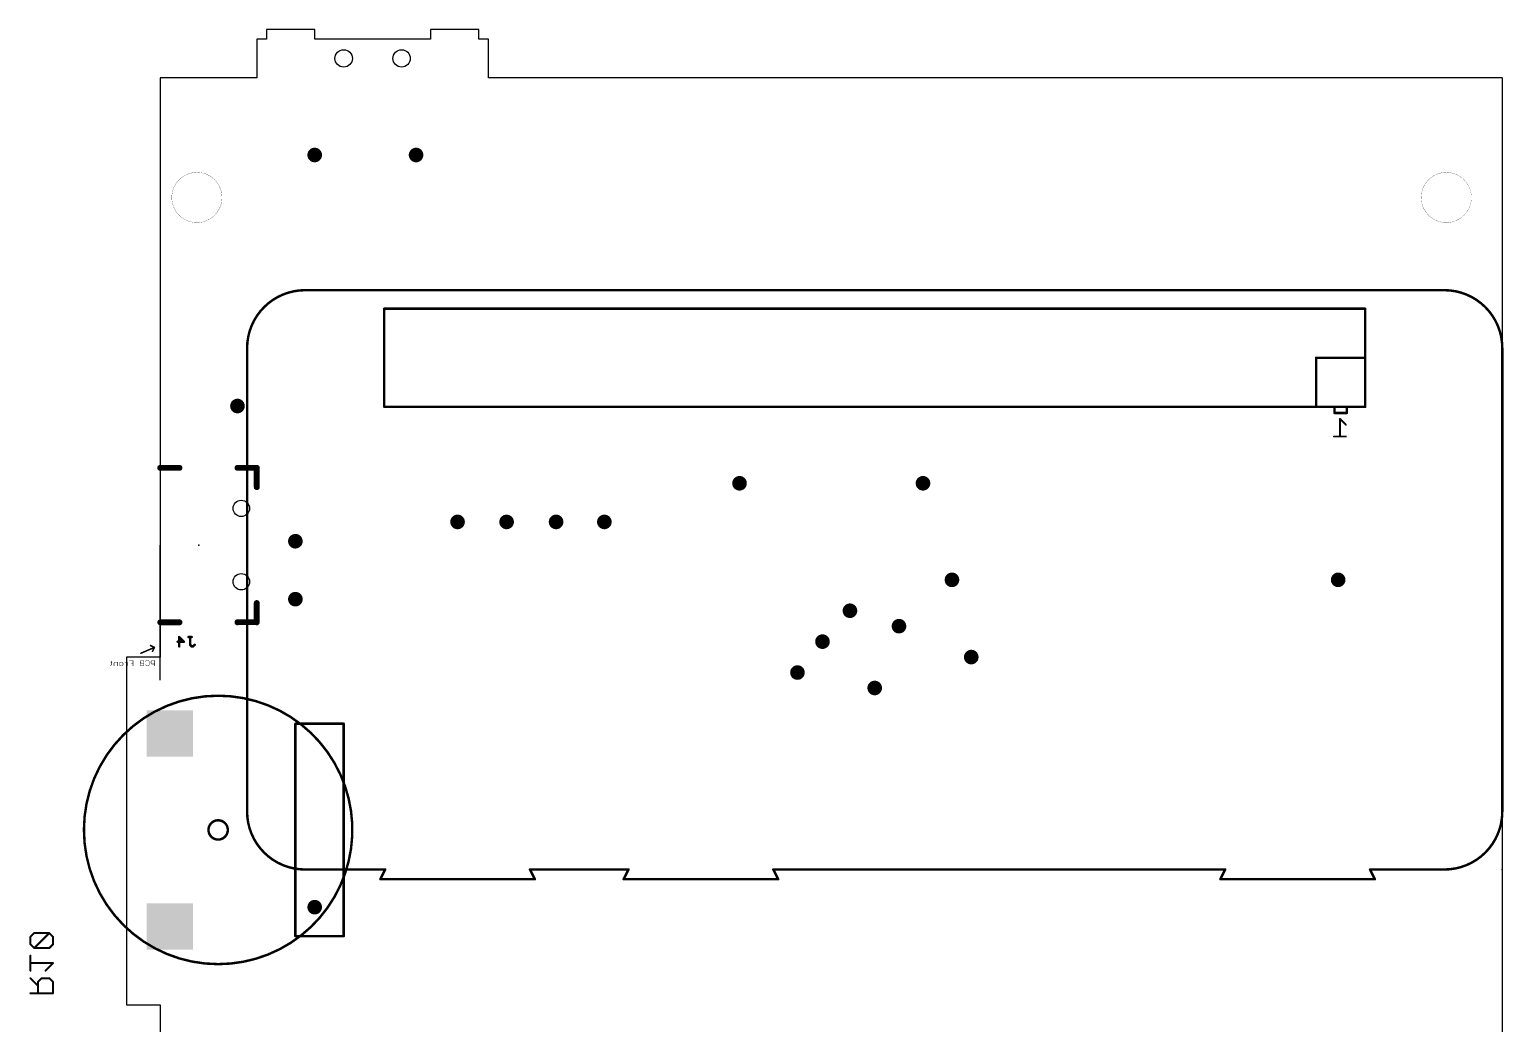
# Model space of a CAD drawing. Extents: x -7 to 70, y 0 to 116.
# Drawn here: x -6.8 to 69.6, y 65 to 116.5 of the extents above; entities that cross this region are included whole.
import ezdxf

# ---------------------------------------------------------------- set-up
doc = ezdxf.new("R2010")
doc.units = 0
for name, color, linetype in [('17', 94, 'CONTINUOUS'), ('18', 94, 'CONTINUOUS'), ('20', 178, 'CONTINUOUS'), ('22', 250, 'CONTINUOUS'), ('24', 178, 'CONTINUOUS'), ('26', 250, 'CONTINUOUS'), ('52', 6, 'CONTINUOUS')]:
    doc.layers.add(name, color=color, linetype=linetype)

# ---------------------------------------------------------------- blocks, each defined once
blk = doc.blocks.new('SQUAREP')
blk.add_solid([(-0.5, -0.5), (0.5, -0.5), (-0.5, 0.5), (0.5, 0.5)])
blk = doc.blocks.new('ROUNDV')
at = {"const_width": 0.5}
blk.add_lwpolyline([(0, -0.25, 1), (0, 0.25, 1), (0, -0.25)], format="xyb", dxfattribs=at)

msp = doc.modelspace()

# ---------------------------------------------------------------- linework, layer by layer
at = {"layer": '20'}
for p, q in [((8, 116.5), (5.5, 116.5)), ((5.5, 116.5), (5.5, 116)), ((8, 116), (8, 116.5)), ((16.5, 116.5), (14, 116.5)), ((14, 116.5), (14, 116)), ((16.5, 116), (16.5, 116.5)), ((5.5, 116), (5, 116)), ((5, 116), (5, 114)), ((14, 116), (8, 116)), ((17, 116), (16.5, 116)), ((17, 114), (17, 116)), ((5, 114), (0, 114)), ((0, 114), (0, 84)), ((69.5, 114), (17, 114)), ((69.5, 114), (69.5, 16.95)), ((-1.75, 84), (-1.75, 66)), ((0, 84), (-1.75, 84)), ((-1.75, 66), (0, 66)), ((0, 66), (0, 49.3))]:
    msp.add_line(p, q, dxfattribs=at)
at = {"layer": '20', "const_width": 0.01}
for points in [[(1.9, 106.5, 1), (1.9, 109.1, 1), (1.9, 106.5)], [(66.6, 106.5, 1), (66.6, 109.1, 1), (66.6, 106.5)]]:
    msp.add_lwpolyline(points, format="xyb", dxfattribs=at)
at = {"layer": '20'}
for centre, radius in [((9.5, 115), 0.45), ((12.5, 115), 0.45), ((4.2, 91.7), 0.425), ((4.2, 87.9), 0.425)]:
    msp.add_circle(centre, radius, dxfattribs=at)
at = {"layer": '22'}
for points, const_width in [([(7.5, 103, 0.4142), (4.5, 100)], 0.127), ([(7.5, 103.0318, 1), (7.5, 102.9682)], 0.0635), ([(7.5, 102.9682, 1), (7.5, 103.0318)], 0.0635), ([(66.5, 103.0318, 1), (66.5, 102.9682)], 0.0635), ([(69.5, 100, 0.4142), (66.5, 103)], 0.127), ([(66.5, 102.9682, 1), (66.5, 103.0318)], 0.0635), ([(11.6, 102.0718, 1), (11.6, 102.0083)], 0.0635), ([(11.6318, 102.04, 1), (11.5683, 102.04)], 0.0635), ([(62.4318, 102.04, 1), (62.3683, 102.04)], 0.0635), ([(62.4, 102.0083, 1), (62.4, 102.0718)], 0.0635), ([(4.5317, 100, 1), (4.4683, 100)], 0.0635), ([(4.4683, 100, 1), (4.5317, 100)], 0.0635), ([(69.5318, 100, 1), (69.4682, 100)], 0.0635), ([(69.4682, 100, 1), (69.5318, 100)], 0.0635), ([(59.86, 99.5318, 1), (59.86, 99.4682)], 0.0635), ([(59.8918, 99.5, 1), (59.8282, 99.5)], 0.0635), ([(62.4318, 99.5, 1), (62.3683, 99.5)], 0.0635), ([(62.3683, 99.5, 1), (62.4318, 99.5)], 0.0635), ([(62.4, 99.4682, 1), (62.4, 99.5318)], 0.0635), ([(11.6, 96.9918, 1), (11.6, 96.9283)], 0.0635), ([(11.5683, 96.96, 1), (11.6318, 96.96)], 0.0635), ([(59.8282, 96.96, 1), (59.8918, 96.96)], 0.0635), ([(59.86, 96.9918, 1), (59.86, 96.9283)], 0.0635), ([(59.86, 96.9283, 1), (59.86, 96.9918)], 0.0635), ([(60.8125, 96.9918, 1), (60.8125, 96.9283)], 0.0635), ([(60.8443, 96.96, 1), (60.7807, 96.96)], 0.0635), ([(60.8125, 96.9283, 1), (60.8125, 96.9918)], 0.0635), ([(61.4475, 96.9918, 1), (61.4475, 96.9283)], 0.0635), ([(61.4793, 96.96, 1), (61.4158, 96.96)], 0.0635), ([(61.4475, 96.9283, 1), (61.4475, 96.9918)], 0.0635), ([(62.3683, 96.96, 1), (62.4318, 96.96)], 0.0635), ([(62.4, 96.9283, 1), (62.4, 96.9918)], 0.0635), ([(60.8125, 96.6743, 1), (60.8125, 96.6107)], 0.0635), ([(60.7807, 96.6425, 1), (60.8443, 96.6425)], 0.0635), ([(61.117, 96.3385, 1), (61.0662, 96.3385)], 0.0508), ([(61.1096, 96.3564, 1), (61.0737, 96.3205)], 0.0508), ([(61.4158, 96.6425, 1), (61.4793, 96.6425)], 0.0635), ([(61.4475, 96.6107, 1), (61.4475, 96.6743)], 0.0635), ([(60.7866, 95.4487, 1), (60.7866, 95.3979)], 0.0508), ([(61.0662, 95.4233, 1), (61.117, 95.4233)], 0.0508), ([(61.3787, 96.0155, 1), (61.4147, 96.0514)], 0.0508), ([(61.3967, 95.3979, 1), (61.3967, 95.4487)], 0.0508), ([(0, 93.8762, 1), (0, 93.7238)], 0.1524), ([(1, 93.7238, 1), (1, 93.8762)], 0.1524), ([(4, 93.8762, 1), (4, 93.7238)], 0.1524), ([(5.0762, 93.8, 1), (4.9238, 93.8)], 0.1524), ([(5, 93.7238, 1), (5, 93.8762)], 0.1524), ([(4.9238, 92.8, 1), (5.0762, 92.8)], 0.1524), ([(5.0762, 86.8, 1), (4.9238, 86.8)], 0.1524), ([(0, 85.8762, 1), (0, 85.7238)], 0.1524), ([(1, 85.7238, 1), (1, 85.8762)], 0.1524), ([(4, 85.8833, 1), (4, 85.7309)], 0.1524), ([(4.0762, 85.8071, 1), (3.9238, 85.8071)], 0.1524), ([(3.9238, 85.8, 1), (4.0762, 85.8)], 0.1524), ([(4.9238, 85.8, 1), (5.0762, 85.8)], 0.1524), ([(4.982, 85.7309, 1), (4.982, 85.8833)], 0.1524), ([(3, 68.1, 1), (3, 82, 1), (3, 68.1)], 0.127), ([(7, 80.5817, 1), (7, 80.5182)], 0.0635), ([(7.0317, 80.55, 1), (6.9683, 80.55)], 0.0635), ([(9.5318, 80.55, 1), (9.4682, 80.55)], 0.0635), ([(9.5, 80.5182, 1), (9.5, 80.5817)], 0.0635), ([(3, 74.55, 1), (3, 75.55, 1), (3, 74.55)], 0.127), ([(4.5, 76, 0.4142), (7.5, 73)], 0.127), ([(4.5317, 76, 1), (4.4683, 76)], 0.0635), ([(4.4683, 76, 1), (4.5317, 76)], 0.0635), ([(66.5, 73, 0.4142), (69.5, 76)], 0.127), ([(69.5318, 76, 1), (69.4682, 76)], 0.0635), ([(69.4682, 76, 1), (69.5318, 76)], 0.0635), ([(7.5, 73.0318, 1), (7.5, 72.9682)], 0.0635), ([(7.5, 72.9682, 1), (7.5, 73.0318)], 0.0635), ([(11.4, 72.5318, 1), (11.4, 72.4682)], 0.0635), ([(11.3716, 72.5142, 1), (11.4284, 72.4858)], 0.0635), ([(11.6784, 72.9858, 1), (11.6216, 73.0142)], 0.0635), ([(11.65, 72.9682, 1), (11.65, 73.0318)], 0.0635), ([(19.15, 73.0318, 1), (19.15, 72.9682)], 0.0635), ([(19.1784, 73.0142, 1), (19.1216, 72.9858)], 0.0635), ([(19.3716, 72.4858, 1), (19.4284, 72.5142)], 0.0635), ([(19.4, 72.4682, 1), (19.4, 72.5318)], 0.0635), ([(24, 72.5318, 1), (24, 72.4682)], 0.0635), ([(23.9716, 72.5142, 1), (24.0284, 72.4858)], 0.0635), ([(24.2784, 72.9858, 1), (24.2216, 73.0142)], 0.0635), ([(24.25, 72.9682, 1), (24.25, 73.0318)], 0.0635), ([(31.75, 73.0318, 1), (31.75, 72.9682)], 0.0635), ([(31.7784, 73.0142, 1), (31.7216, 72.9858)], 0.0635), ([(31.9716, 72.4858, 1), (32.0284, 72.5142)], 0.0635), ([(32, 72.4682, 1), (32, 72.5318)], 0.0635), ([(54.9, 72.5318, 1), (54.9, 72.4682)], 0.0635), ([(54.8716, 72.5142, 1), (54.9284, 72.4858)], 0.0635), ([(55.1784, 72.9858, 1), (55.1216, 73.0142)], 0.0635), ([(55.15, 72.9682, 1), (55.15, 73.0318)], 0.0635), ([(62.65, 73.0318, 1), (62.65, 72.9682)], 0.0635), ([(62.6784, 73.0142, 1), (62.6216, 72.9858)], 0.0635), ([(62.8716, 72.4858, 1), (62.9284, 72.5142)], 0.0635), ([(62.9, 72.4682, 1), (62.9, 72.5318)], 0.0635), ([(66.5, 73.0318, 1), (66.5, 72.9682)], 0.0635), ([(66.5, 72.9682, 1), (66.5, 73.0318)], 0.0635), ([(7, 69.5817, 1), (7, 69.5182)], 0.0635), ([(6.9683, 69.55, 1), (7.0317, 69.55)], 0.0635), ([(9.4682, 69.55, 1), (9.5318, 69.55)], 0.0635), ([(9.5, 69.5182, 1), (9.5, 69.5817)], 0.0635)]:
    msp.add_lwpolyline(points, format="xyb", dxfattribs=dict(at, const_width=const_width))
for points, const_width in [([(7.5, 103), (66.5, 103)], 0.127), ([(11.6, 96.96), (11.6, 102.04)], 0.127), ([(11.6, 102.04), (62.4, 102.04)], 0.127), ([(62.4, 102.04), (62.4, 99.5)], 0.127), ([(4.5, 76), (4.5, 100)], 0.127), ([(69.5, 100), (69.5, 76)], 0.127), ([(62.4, 99.5), (59.86, 99.5)], 0.127), ([(59.86, 99.5), (59.86, 96.96)], 0.127), ([(62.4, 99.5), (62.4, 96.96)], 0.127), ([(59.86, 96.96), (11.6, 96.96)], 0.127), ([(60.8125, 96.96), (59.86, 96.96)], 0.127), ([(61.4475, 96.96), (60.8125, 96.96)], 0.127), ([(60.8125, 96.6425), (60.8125, 96.96)], 0.127), ([(62.4, 96.96), (61.4475, 96.96)], 0.127), ([(61.4475, 96.96), (61.4475, 96.6425)], 0.127), ([(61.4475, 96.6425), (60.8125, 96.6425)], 0.127), ([(61.3967, 96.0334), (61.0916, 96.3385)], 0.1016), ([(61.0916, 96.3385), (61.0916, 95.4233)], 0.1016), ([(61.3967, 95.4233), (60.7866, 95.4233)], 0.1016), ([(1, 93.8), (0, 93.8)], 0.3048), ([(4, 93.8), (5, 93.8)], 0.3048), ([(5, 93.8), (5, 92.8)], 0.3048), ([(5, 85.8), (5, 86.8)], 0.3048), ([(1, 85.8), (0, 85.8)], 0.3048), ([(4.982, 85.8071), (4, 85.8071)], 0.3048), ([(4, 85.8071), (4, 85.8)], 0.3048), ([(9.5, 80.55), (7, 80.55)], 0.127), ([(7, 80.55), (7, 69.55)], 0.127), ([(9.5, 69.55), (9.5, 80.55)], 0.127), ([(11.65, 73), (7.5, 73)], 0.127), ([(11.4, 72.5), (11.65, 73)], 0.127), ([(19.4, 72.5), (11.4, 72.5)], 0.127), ([(19.15, 73), (19.4, 72.5)], 0.127), ([(24.25, 73), (19.15, 73)], 0.127), ([(24, 72.5), (24.25, 73)], 0.127), ([(32, 72.5), (24, 72.5)], 0.127), ([(55.15, 73), (31.75, 73)], 0.127), ([(31.75, 73), (32, 72.5)], 0.127), ([(54.9, 72.5), (55.15, 73)], 0.127), ([(62.9, 72.5), (54.9, 72.5)], 0.127), ([(66.5, 73), (62.65, 73)], 0.127), ([(62.65, 73), (62.9, 72.5)], 0.127), ([(7, 69.55), (9.5, 69.55)], 0.127)]:
    msp.add_lwpolyline(points, dxfattribs=dict(at, const_width=const_width))
at = {"layer": '24'}
for p in [(2, 89.8), (9.5, 75.05), (69.5, 73)]:
    msp.add_point(p, dxfattribs=at)
at = {"layer": '26'}
for points, const_width in [([(1.2278, 84.7964), (0.9058, 84.7964)], 0.127), ([(0.9863, 84.5549), (0.9863, 85.0379)], 0.127), ([(0.9863, 85.0379), (1.2278, 84.7964)], 0.127), ([(1.6281, 85.0379), (1.4671, 85.0379)], 0.127), ([(1.5476, 84.6354), (1.5476, 85.0379)], 0.127), ([(1.6281, 84.5549), (1.5476, 84.6354)], 0.127), ([(1.7086, 84.5549), (1.6281, 84.5549)], 0.127), ([(1.7891, 84.6354), (1.7086, 84.5549)], 0.127), ([(-6.5243, 69.711), (-6.7192, 69.5161)], 0.1016), ([(-6.7192, 69.5161), (-6.7192, 69.1263)], 0.1016), ([(-5.7447, 69.711), (-6.5243, 69.711)], 0.1016), ([(-6.5243, 68.9314), (-5.7447, 69.711)], 0.1016), ([(-5.5498, 69.5161), (-5.7447, 69.711)], 0.1016), ([(-5.5498, 69.1263), (-5.5498, 69.5161)], 0.1016), ([(-6.7192, 69.1263), (-6.5243, 68.9314)], 0.1016), ([(-6.5243, 68.9314), (-5.7447, 68.9314)], 0.1016), ([(-5.7447, 68.9314), (-5.5498, 69.1263)], 0.1016), ([(-6.7192, 67.762), (-6.7192, 68.5416)], 0.1016), ([(-5.5498, 68.1518), (-6.7192, 68.1518)], 0.1016), ([(-5.9396, 67.762), (-5.5498, 68.1518)], 0.1016), ([(-6.3294, 66.9824), (-6.7192, 67.3722)], 0.1016), ([(-6.1345, 67.3722), (-6.3294, 67.1773)], 0.1016), ([(-6.3294, 67.1773), (-6.3294, 66.5926)], 0.1016), ([(-5.7447, 67.3722), (-6.1345, 67.3722)], 0.1016), ([(-5.5498, 67.1773), (-5.7447, 67.3722)], 0.1016), ([(-5.5498, 66.5926), (-5.5498, 67.1773)], 0.1016), ([(-6.7192, 66.5926), (-5.5498, 66.5926)], 0.1016)]:
    msp.add_lwpolyline(points, dxfattribs=dict(at, const_width=const_width))
for points, const_width in [([(0.9058, 84.8282, 1), (0.9058, 84.7647)], 0.0635), ([(1.0181, 85.0379, 1), (0.9546, 85.0379)], 0.0635), ([(1.0088, 85.0604, 1), (0.9639, 85.0155)], 0.0635), ([(1.2054, 84.774, 1), (1.2503, 84.8189)], 0.0635), ([(1.2278, 84.7647, 1), (1.2278, 84.8282)], 0.0635), ([(1.4671, 85.0697, 1), (1.4671, 85.0062)], 0.0635), ([(1.5794, 85.0379, 1), (1.5159, 85.0379)], 0.0635), ([(1.6281, 85.0062, 1), (1.6281, 85.0697)], 0.0635), ([(0.9546, 84.5549, 1), (1.0181, 84.5549)], 0.0635), ([(1.5701, 84.6579, 1), (1.5252, 84.6129)], 0.0635), ([(1.5159, 84.6354, 1), (1.5794, 84.6354)], 0.0635), ([(1.6281, 84.5867, 1), (1.6281, 84.5232)], 0.0635), ([(1.6057, 84.5324, 1), (1.6506, 84.5774)], 0.0635), ([(1.6862, 84.5774, 1), (1.7311, 84.5324)], 0.0635), ([(1.7086, 84.5232, 1), (1.7086, 84.5867)], 0.0635), ([(1.8116, 84.6129, 1), (1.7667, 84.6579)], 0.0635), ([(-6.7372, 69.5341, 1), (-6.7012, 69.4981)], 0.0508), ([(-6.6938, 69.5161, 1), (-6.7446, 69.5161)], 0.0508), ([(-6.5243, 69.7364, 1), (-6.5243, 69.6856)], 0.0508), ([(-6.5063, 69.693, 1), (-6.5423, 69.729)], 0.0508), ([(-5.7267, 69.729, 1), (-5.7627, 69.693)], 0.0508), ([(-5.7267, 69.693, 1), (-5.7627, 69.729)], 0.0508), ([(-5.7447, 69.6856, 1), (-5.7447, 69.7364)], 0.0508), ([(-5.5244, 69.5161, 1), (-5.5752, 69.5161)], 0.0508), ([(-5.5678, 69.4981, 1), (-5.5318, 69.5341)], 0.0508), ([(-6.7012, 69.1443, 1), (-6.7372, 69.1083)], 0.0508), ([(-6.7446, 69.1263, 1), (-6.6938, 69.1263)], 0.0508), ([(-6.5423, 68.9494, 1), (-6.5063, 68.9134)], 0.0508), ([(-6.5243, 68.9568, 1), (-6.5243, 68.906)], 0.0508), ([(-6.5423, 68.9134, 1), (-6.5063, 68.9494)], 0.0508), ([(-5.7627, 68.9494, 1), (-5.7267, 68.9134)], 0.0508), ([(-5.7447, 68.906, 1), (-5.7447, 68.9568)], 0.0508), ([(-5.5752, 69.1263, 1), (-5.5244, 69.1263)], 0.0508), ([(-5.5318, 69.1083, 1), (-5.5678, 69.1443)], 0.0508), ([(-6.6938, 68.5416, 1), (-6.7446, 68.5416)], 0.0508), ([(-6.7192, 68.1772, 1), (-6.7192, 68.1264)], 0.0508), ([(-5.5318, 68.1338, 1), (-5.5678, 68.1698)], 0.0508), ([(-5.5498, 68.1264, 1), (-5.5498, 68.1772)], 0.0508), ([(-6.7012, 67.3902, 1), (-6.7372, 67.3542)], 0.0508), ([(-6.7446, 67.762, 1), (-6.6938, 67.762)], 0.0508), ([(-6.3474, 67.1953, 1), (-6.3114, 67.1593)], 0.0508), ([(-6.304, 67.1773, 1), (-6.3548, 67.1773)], 0.0508), ([(-6.1345, 67.3976, 1), (-6.1345, 67.3468)], 0.0508), ([(-6.1165, 67.3542, 1), (-6.1525, 67.3902)], 0.0508), ([(-5.9576, 67.78, 1), (-5.9216, 67.744)], 0.0508), ([(-5.7267, 67.3902, 1), (-5.7627, 67.3542)], 0.0508), ([(-5.7447, 67.3468, 1), (-5.7447, 67.3976)], 0.0508), ([(-5.5244, 67.1773, 1), (-5.5752, 67.1773)], 0.0508), ([(-5.5678, 67.1593, 1), (-5.5318, 67.1953)], 0.0508), ([(-6.7192, 66.618, 1), (-6.7192, 66.5672)], 0.0508), ([(-6.3548, 66.5926, 1), (-6.304, 66.5926)], 0.0508), ([(-6.3474, 66.9644, 1), (-6.3114, 67.0004)], 0.0508), ([(-5.5752, 66.5926, 1), (-5.5244, 66.5926)], 0.0508), ([(-5.5498, 66.5672, 1), (-5.5498, 66.618)], 0.0508)]:
    msp.add_lwpolyline(points, format="xyb", dxfattribs=dict(at, const_width=const_width))
at = {"layer": '52'}
msp.add_line((0, 82.8), (0, 89.8), dxfattribs=at)
for points, const_width in [([(-1, 84.2), (-0.3, 84.5)], 0.08), ([(-0.3, 84.5), (-0.5, 84.6)], 0.08), ([(-0.3, 84.5), (-0.4, 84.3)], 0.08), ([(-2.4856, 83.7343), (-2.5788, 83.7343)], 0.0254), ([(-2.5322, 83.5945), (-2.5788, 83.5479)], 0.0254), ([(-2.5322, 83.7809), (-2.5322, 83.5945)], 0.0254), ([(-2.3447, 83.7343), (-2.3914, 83.6877)], 0.0254), ([(-2.3914, 83.6877), (-2.3914, 83.5479)], 0.0254), ([(-2.2049, 83.7343), (-2.3447, 83.7343)], 0.0254), ([(-2.2049, 83.5479), (-2.2049, 83.7343)], 0.0254), ([(-2.1107, 83.6877), (-2.0641, 83.7343)], 0.0254), ([(-2.1107, 83.5945), (-2.1107, 83.6877)], 0.0254), ([(-2.0641, 83.5479), (-2.1107, 83.5945)], 0.0254), ([(-2.0641, 83.7343), (-1.9709, 83.7343)], 0.0254), ([(-1.9709, 83.5479), (-2.0641, 83.5479)], 0.0254), ([(-1.9709, 83.7343), (-1.9243, 83.6877)], 0.0254), ([(-1.9243, 83.5945), (-1.9709, 83.5479)], 0.0254), ([(-1.9243, 83.6877), (-1.9243, 83.5945)], 0.0254), ([(-1.7836, 83.7343), (-1.8302, 83.7343)], 0.0254), ([(-1.6904, 83.6411), (-1.7836, 83.7343)], 0.0254), ([(-1.6904, 83.5479), (-1.6904, 83.7343)], 0.0254), ([(-1.4097, 83.8275), (-1.5962, 83.8275)], 0.0254), ([(-1.4097, 83.6877), (-1.503, 83.6877)], 0.0254), ([(-1.4097, 83.5479), (-1.4097, 83.8275)], 0.0254), ([(-0.9883, 83.8275), (-1.0349, 83.7809)], 0.0254), ([(-1.0349, 83.7809), (-1.0349, 83.7343)], 0.0254), ([(-1.0349, 83.7343), (-0.9883, 83.6877)], 0.0254), ([(-0.9883, 83.6877), (-1.0349, 83.6411)], 0.0254), ([(-1.0349, 83.6411), (-1.0349, 83.5945)], 0.0254), ([(-1.0349, 83.5945), (-0.9883, 83.5479)], 0.0254), ([(-0.8484, 83.8275), (-0.9883, 83.8275)], 0.0254), ([(-0.8484, 83.6877), (-0.9883, 83.6877)], 0.0254), ([(-0.9883, 83.5479), (-0.8484, 83.5479)], 0.0254), ([(-0.8484, 83.5479), (-0.8484, 83.8275)], 0.0254), ([(-0.7542, 83.7809), (-0.7076, 83.8275)], 0.0254), ([(-0.7076, 83.5479), (-0.7542, 83.5945)], 0.0254), ([(-0.7076, 83.8275), (-0.6144, 83.8275)], 0.0254), ([(-0.6144, 83.5479), (-0.7076, 83.5479)], 0.0254), ([(-0.6144, 83.8275), (-0.5678, 83.7809)], 0.0254), ([(-0.5678, 83.5945), (-0.6144, 83.5479)], 0.0254), ([(-0.5678, 83.7809), (-0.5678, 83.5945)], 0.0254), ([(-0.4269, 83.8275), (-0.4736, 83.7809)], 0.0254), ([(-0.4736, 83.7809), (-0.4736, 83.6877)], 0.0254), ([(-0.4736, 83.6877), (-0.4269, 83.6411)], 0.0254), ([(-0.2871, 83.8275), (-0.4269, 83.8275)], 0.0254), ([(-0.4269, 83.6411), (-0.2871, 83.6411)], 0.0254), ([(-0.2871, 83.5479), (-0.2871, 83.8275)], 0.0254)]:
    msp.add_lwpolyline(points, dxfattribs=dict(at, const_width=const_width))
for points, const_width in [([(-1.0079, 84.2184, 1), (-0.9921, 84.1816)], 0.04), ([(-0.4911, 84.6179, 1), (-0.5089, 84.5821)], 0.04), ([(-0.4179, 84.3089, 1), (-0.3821, 84.2911)], 0.04), ([(-0.2821, 84.4911, 1), (-0.3179, 84.5089)], 0.04), ([(-0.3089, 84.4821, 1), (-0.2911, 84.5179)], 0.04), ([(-0.2921, 84.4816, 1), (-0.3079, 84.5184)], 0.04), ([(-2.5788, 83.7407, 1), (-2.5788, 83.728)], 0.0127), ([(-2.5833, 83.5524, 1), (-2.5743, 83.5434)], 0.0127), ([(-2.5258, 83.7809, 1), (-2.5385, 83.7809)], 0.0127), ([(-2.5385, 83.5945, 1), (-2.5258, 83.5945)], 0.0127), ([(-2.5277, 83.59, 1), (-2.5367, 83.599)], 0.0127), ([(-2.4856, 83.728, 1), (-2.4856, 83.7407)], 0.0127), ([(-2.385, 83.6877, 1), (-2.3977, 83.6877)], 0.0127), ([(-2.3977, 83.5479, 1), (-2.385, 83.5479)], 0.0127), ([(-2.3958, 83.6922, 1), (-2.3869, 83.6832)], 0.0127), ([(-2.3447, 83.7407, 1), (-2.3447, 83.728)], 0.0127), ([(-2.3403, 83.7298, 1), (-2.3492, 83.7388)], 0.0127), ([(-2.1986, 83.7343, 1), (-2.2113, 83.7343)], 0.0127), ([(-2.2113, 83.5479, 1), (-2.1986, 83.5479)], 0.0127), ([(-2.2049, 83.728, 1), (-2.2049, 83.7407)], 0.0127), ([(-2.1152, 83.6922, 1), (-2.1062, 83.6832)], 0.0127), ([(-2.1062, 83.599, 1), (-2.1152, 83.59)], 0.0127), ([(-2.1043, 83.6877, 1), (-2.117, 83.6877)], 0.0127), ([(-2.117, 83.5945, 1), (-2.1043, 83.5945)], 0.0127), ([(-2.0641, 83.7407, 1), (-2.0641, 83.728)], 0.0127), ([(-2.0641, 83.5542, 1), (-2.0641, 83.5416)], 0.0127), ([(-2.0686, 83.5434, 1), (-2.0596, 83.5524)], 0.0127), ([(-2.0596, 83.7298, 1), (-2.0686, 83.7388)], 0.0127), ([(-1.9664, 83.7388, 1), (-1.9754, 83.7298)], 0.0127), ([(-1.9754, 83.5524, 1), (-1.9664, 83.5434)], 0.0127), ([(-1.9709, 83.728, 1), (-1.9709, 83.7407)], 0.0127), ([(-1.9709, 83.5416, 1), (-1.9709, 83.5542)], 0.0127), ([(-1.9179, 83.6877, 1), (-1.9306, 83.6877)], 0.0127), ([(-1.9306, 83.5945, 1), (-1.9179, 83.5945)], 0.0127), ([(-1.9198, 83.59, 1), (-1.9288, 83.599)], 0.0127), ([(-1.9288, 83.6832, 1), (-1.9198, 83.6922)], 0.0127), ([(-1.8302, 83.7407, 1), (-1.8302, 83.728)], 0.0127), ([(-1.7791, 83.7388, 1), (-1.7881, 83.7298)], 0.0127), ([(-1.7836, 83.728, 1), (-1.7836, 83.7407)], 0.0127), ([(-1.684, 83.7343, 1), (-1.6967, 83.7343)], 0.0127), ([(-1.6967, 83.5479, 1), (-1.684, 83.5479)], 0.0127), ([(-1.6949, 83.6366, 1), (-1.6859, 83.6456)], 0.0127), ([(-1.5962, 83.8339, 1), (-1.5962, 83.8212)], 0.0127), ([(-1.503, 83.6941, 1), (-1.503, 83.6814)], 0.0127), ([(-1.4034, 83.8275, 1), (-1.4161, 83.8275)], 0.0127), ([(-1.4161, 83.5479, 1), (-1.4034, 83.5479)], 0.0127), ([(-1.4097, 83.8212, 1), (-1.4097, 83.8339)], 0.0127), ([(-1.4097, 83.6814, 1), (-1.4097, 83.6941)], 0.0127), ([(-1.0285, 83.7809, 1), (-1.0412, 83.7809)], 0.0127), ([(-1.0393, 83.7854, 1), (-1.0304, 83.7764)], 0.0127), ([(-1.0304, 83.7388, 1), (-1.0393, 83.7298)], 0.0127), ([(-1.0412, 83.7343, 1), (-1.0285, 83.7343)], 0.0127), ([(-1.0285, 83.6411, 1), (-1.0412, 83.6411)], 0.0127), ([(-1.0393, 83.6456, 1), (-1.0304, 83.6366)], 0.0127), ([(-1.0304, 83.599, 1), (-1.0393, 83.59)], 0.0127), ([(-1.0412, 83.5945, 1), (-1.0285, 83.5945)], 0.0127), ([(-0.9883, 83.8339, 1), (-0.9883, 83.8212)], 0.0127), ([(-0.9883, 83.6941, 1), (-0.9883, 83.6814)], 0.0127), ([(-0.9883, 83.5542, 1), (-0.9883, 83.5416)], 0.0127), ([(-0.9838, 83.6832, 1), (-0.9927, 83.6922)], 0.0127), ([(-0.9927, 83.5434, 1), (-0.9838, 83.5524)], 0.0127), ([(-0.9838, 83.823, 1), (-0.9927, 83.832)], 0.0127), ([(-0.9927, 83.6832, 1), (-0.9838, 83.6922)], 0.0127), ([(-0.8421, 83.8275, 1), (-0.8548, 83.8275)], 0.0127), ([(-0.8548, 83.5479, 1), (-0.8421, 83.5479)], 0.0127), ([(-0.8484, 83.8212, 1), (-0.8484, 83.8339)], 0.0127), ([(-0.8484, 83.6814, 1), (-0.8484, 83.6941)], 0.0127), ([(-0.8484, 83.5416, 1), (-0.8484, 83.5542)], 0.0127), ([(-0.7587, 83.7854, 1), (-0.7497, 83.7764)], 0.0127), ([(-0.7497, 83.599, 1), (-0.7587, 83.59)], 0.0127), ([(-0.7076, 83.8339, 1), (-0.7076, 83.8212)], 0.0127), ([(-0.7076, 83.5542, 1), (-0.7076, 83.5416)], 0.0127), ([(-0.7121, 83.5434, 1), (-0.7031, 83.5524)], 0.0127), ([(-0.7031, 83.823, 1), (-0.7121, 83.832)], 0.0127), ([(-0.6099, 83.832, 1), (-0.6189, 83.823)], 0.0127), ([(-0.6189, 83.5524, 1), (-0.6099, 83.5434)], 0.0127), ([(-0.6144, 83.8212, 1), (-0.6144, 83.8339)], 0.0127), ([(-0.6144, 83.5416, 1), (-0.6144, 83.5542)], 0.0127), ([(-0.5614, 83.7809, 1), (-0.5741, 83.7809)], 0.0127), ([(-0.5741, 83.5945, 1), (-0.5614, 83.5945)], 0.0127), ([(-0.5633, 83.59, 1), (-0.5723, 83.599)], 0.0127), ([(-0.5723, 83.7764, 1), (-0.5633, 83.7854)], 0.0127), ([(-0.4672, 83.7809, 1), (-0.4799, 83.7809)], 0.0127), ([(-0.4799, 83.6877, 1), (-0.4672, 83.6877)], 0.0127), ([(-0.478, 83.7854, 1), (-0.4691, 83.7764)], 0.0127), ([(-0.4691, 83.6922, 1), (-0.478, 83.6832)], 0.0127), ([(-0.4269, 83.8339, 1), (-0.4269, 83.8212)], 0.0127), ([(-0.4269, 83.6475, 1), (-0.4269, 83.6348)], 0.0127), ([(-0.4314, 83.6366, 1), (-0.4225, 83.6456)], 0.0127), ([(-0.4225, 83.823, 1), (-0.4314, 83.832)], 0.0127), ([(-0.2808, 83.8275, 1), (-0.2935, 83.8275)], 0.0127), ([(-0.2935, 83.5479, 1), (-0.2808, 83.5479)], 0.0127), ([(-0.2871, 83.8212, 1), (-0.2871, 83.8339)], 0.0127), ([(-0.2871, 83.6348, 1), (-0.2871, 83.6475)], 0.0127)]:
    msp.add_lwpolyline(points, format="xyb", dxfattribs=dict(at, const_width=const_width))

# ---------------------------------------------------------------- block references
at = {"layer": '17', "xscale": 2.4, "yscale": 2.4, "rotation": 270}
for p in [(0.5, 80.05), (0.5, 80.05), (0.5, 70.05), (0.5, 70.05)]:
    msp.add_blockref('SQUAREP', p, dxfattribs=at)
at = {"layer": '18', "xscale": 0.7564, "yscale": 0.7564}
for p in [(8, 110), (13.25, 110), (4, 97), (30, 93), (39.5, 93), (15.398, 91), (17.938, 91), (20.5, 91), (23, 91), (7, 90), (41, 88), (61, 88), (7, 87), (35.718, 86.4), (38.258, 85.6), (34.2956, 84.8), (42, 84), (33, 83.2), (37, 82.4), (8, 71.05)]:
    msp.add_blockref('ROUNDV', p, dxfattribs=at)

doc.saveas('drawing.dxf')
